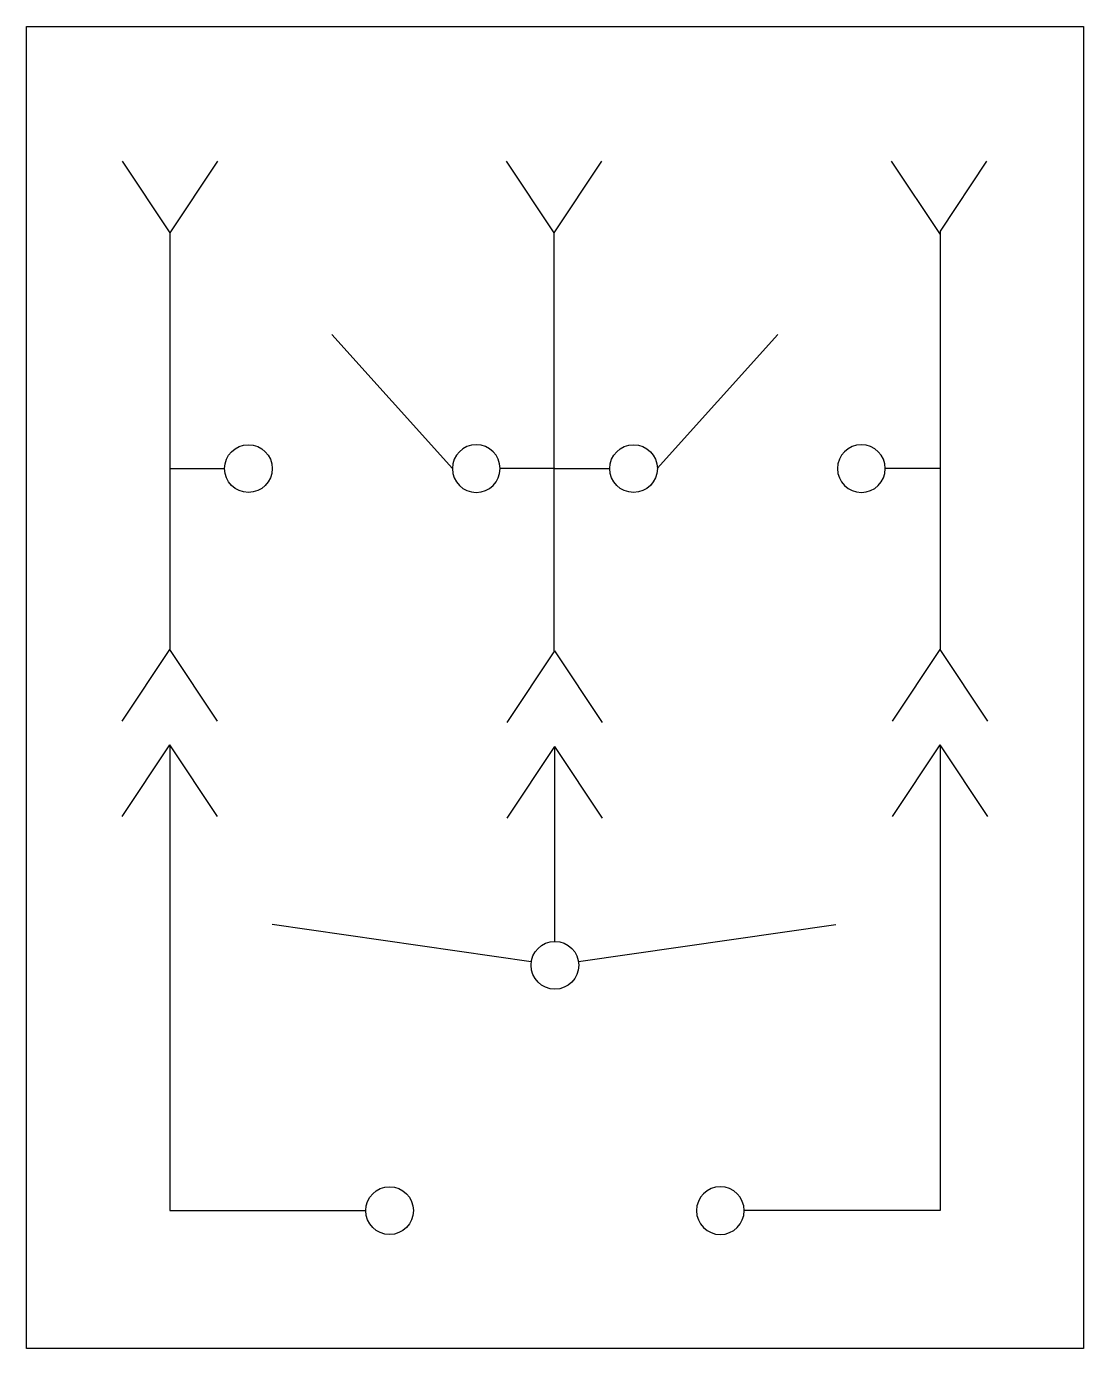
# Model space of a CAD drawing. Header units: inches. Extents: x -0.5 to 0.5, y 0 to 1.25.
import ezdxf

# ---------------------------------------------------------------- set-up
doc = ezdxf.new("R2010")
doc.units = ezdxf.units.IN
doc.header["$MEASUREMENT"] = 0

# ---------------------------------------------------------------- blocks, each defined once
blk = doc.blocks.new('CONDUITU')
blk.add_circle((0, 0), 3)

msp = doc.modelspace()

# ---------------------------------------------------------------- linework, layer by layer
for p, q in [((-0.5, 1.25), (0.5, 1.25)), ((-0.5, 0), (-0.5, 1.25)), ((0.5, 1.25), (0.5, 0)), ((-0.4095, 1.1225), (-0.3644, 1.0549)), ((-0.3193, 1.1225), (-0.3644, 1.0549)), ((-0.0463, 1.1225), (-0.0012, 1.0549)), ((0.0439, 1.1225), (-0.0012, 1.0549)), ((0.318, 1.1225), (0.3642, 1.0532)), ((0.4082, 1.1225), (0.3642, 1.0565)), ((-0.3644, 1.0549), (-0.3644, 0.661)), ((-0.0012, 1.0549), (-0.0012, 0.6596)), ((0.3642, 1.0565), (0.3642, 0.661)), ((-0.2111, 0.9586), (-0.097, 0.832)), ((0.2109, 0.9586), (0.0968, 0.832)), ((-0.3644, 0.832), (-0.3134, 0.832)), ((-0.0001, 0.832), (-0.0525, 0.832)), ((-0.0001, 0.832), (0.0509, 0.832)), ((0.3642, 0.832), (0.3118, 0.832)), ((-0.4095, 0.5933), (-0.3644, 0.661)), ((-0.3193, 0.5933), (-0.3644, 0.661)), ((-0.0452, 0.5919), (-0.0001, 0.6596)), ((0.045, 0.5919), (-0.0001, 0.6596)), ((0.3191, 0.5933), (0.3642, 0.661)), ((0.4093, 0.5933), (0.3642, 0.661)), ((-0.4095, 0.503), (-0.3644, 0.5707)), ((-0.3644, 0.5707), (-0.3644, 0.1304)), ((-0.3193, 0.503), (-0.3644, 0.5707)), ((-0.0452, 0.5016), (-0.0001, 0.5693)), ((-0.0001, 0.385), (-0.0001, 0.5693)), ((0.045, 0.5016), (-0.0001, 0.5693)), ((0.3191, 0.503), (0.3642, 0.5707)), ((0.3642, 0.5707), (0.3642, 0.1304)), ((0.4093, 0.503), (0.3642, 0.5707)), ((-0.0224, 0.3656), (-0.2676, 0.4008)), ((0.0222, 0.3659), (0.2658, 0.4008)), ((-0.3644, 0.1304), (-0.1791, 0.1304)), ((0.3642, 0.1304), (0.1789, 0.1304)), ((0.5, 0), (-0.5, 0))]:
    msp.add_line(p, q)
msp.add_circle((-0.0001, 0.3624), 0.0226)

# ---------------------------------------------------------------- block references
at = {"yscale": 0.007520833333334309, "zscale": 0.007520833333333574}
for p, xscale in [((-0.29, 0.832), 0.007520833333334309), ((-0.0745, 0.832), -0.007520833333334309), ((0.0743, 0.832), 0.007520833333334309), ((0.2898, 0.832), -0.007520833333334309), ((-0.1565, 0.1304), 0.007520833333334309), ((0.1564, 0.1304), -0.007520833333334309)]:
    msp.add_blockref('CONDUITU', p, dxfattribs=dict(at, xscale=xscale))

doc.saveas('drawing.dxf')
